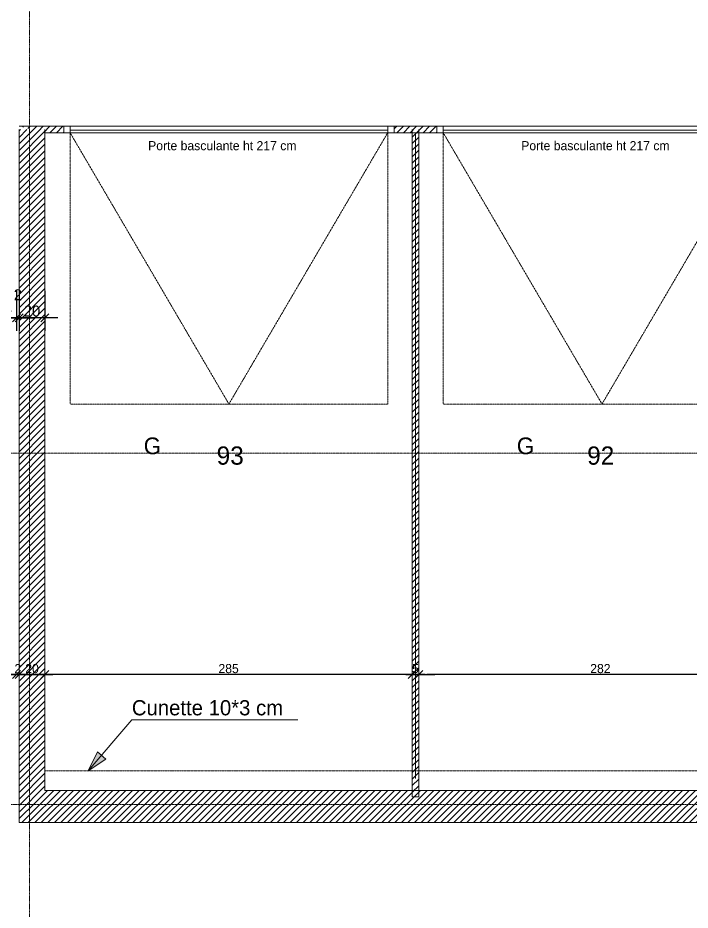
# Model space of a CAD drawing. Header units: centimetres. Extents: x -14085 to 643619, y -47998 to 35592.
# Drawn here: x -7135 to -6614, y 3180 to 3870 of the extents above; entities that cross this region are included whole.
import ezdxf

# ---------------------------------------------------------------- set-up
doc = ezdxf.new("R2010")
doc.units = ezdxf.units.CM
doc.header["$PDMODE"] = 1
doc.header["$PDSIZE"] = -2
for name, pattern in [('ISO-02', [0.75, 0.6, -0.15]), ('Style de ligne -1', [0.41664, 0.20828, -0.20836]), ('Style de ligne -6', [1.04164, 0.625, -0.20828, 0.06943, -0.13893]), ('VW-01', [0.41656, 0.20828, -0.20828])]:
    doc.linetypes.add(name, pattern=pattern)
doc.layers.get('0').update_dxf_attribs({"lineweight": 18, "true_color": 0x848484})
for name, color, linetype, lineweight in [('B GÈnÈral_Hatch', 7, 'Continuous', 5), ('B Général', 7, 'Continuous', 5), ('C ANNOTATIONS-cotation', 7, 'Continuous', 5), ('C ANNOTATIONS-prestations', 7, 'Continuous', 5), ('C ANNOTATIONS-texte', 7, 'Continuous', 5), ('C ANNOTATIONS-texte_Hatch', 7, 'Continuous', 5)]:
    doc.layers.add(name, color=color, linetype=linetype, lineweight=lineweight)
doc.layers.add('C ANNOTATIONS-axes', color=1, linetype='ISO-02', lineweight=13, true_color=0xff0000)
doc.layers.add('C ANNOTATIONS-axes horizontaux', color=1, linetype='VW-01', lineweight=13, true_color=0xff0000)
doc.styles.add('Eurostile', font='')
doc.styles.get('Eurostile').set_extended_font_data('Eurostile')
doc.dimstyles.new('100é', dxfattribs={"dimtxt": 8.470801, "dimasz": 6.232178, "dimexe": 10, "dimexo": 25, "dimgap": 1, "dimtad": 1, "dimdec": 1, "dimtxsty": 'Eurostile', "dimblk": 'VW_SLASH', "dimblk1": 'VW_SLASH', "dimblk2": 'VW_SLASH', "dimcen": 0, "dimdle": 10, "dimazin": 0, "dimtfac": 1, "dimtdec": 1, "dimtix": 1, "dimtmove": 0, "dimatfit": 0, "dimldrblk": 'VW_FILLEDARROW', "dimfxl": 50.8, "dimfxlon": 1, "dimfrac": 2, "dimtolj": 1, "dimarcsym": 0})
pattern_1 = [(45, (-16946.0474, 0), (2.4253472, -2.6458333), [])]

# ---------------------------------------------------------------- blocks, each defined once
blk = doc.blocks.new('Porte basculante ht200cm')
at = {"layer": 'B Général', "color": 7, "linetype": 'Style de ligne -1', "lineweight": 5}
for p, q in [((-123, -2.5), (0, -212.5)), ((0, -212.5), (123, -2.5))]:
    blk.add_line(p, q, dxfattribs=at)
at = {"layer": 'B Général', "color": 7, "linetype": 'Continuous', "lineweight": 5, "flags": 128}
for points in [[(-128, 2.5), (128, 2.5), (128, -2.5), (-128, -2.5)], [(-123, 2.5), (123, 2.5), (123, -0.5), (-123, -0.5)]]:
    blk.add_lwpolyline(points, close=True, dxfattribs=at)
at = {"layer": 'B Général', "flags": 128}
for points in [[(-128, 2.5), (-123, 2.5), (-123, -2.5), (-128, -2.5)], [(123, 2.5), (128, 2.5), (128, -2.5), (123, -2.5)]]:
    blk.add_lwpolyline(points, close=True, dxfattribs=at)
at = {"layer": 'B Général', "color": 7, "linetype": 'Style de ligne -1', "lineweight": 5, "flags": 128}
blk.add_lwpolyline([(-123, -2.5), (123, -2.5), (123, -212.5), (-123, -212.5)], close=True, dxfattribs=at)
at = {"layer": 'B Général', "insert": (-66, -238.42), "char_height": 12.94, "attachment_point": 1, "line_spacing_factor": 0.894142, "style": 'Eurostile'}
blk.add_mtext('G', dxfattribs=at)
at = {"layer": 'C ANNOTATIONS-prestations', "insert": (-62.58, -8.98), "char_height": 7.059, "attachment_point": 1, "line_spacing_factor": 0.894142, "style": 'Eurostile'}
blk.add_mtext('Porte basculante ht 217 cm', dxfattribs=at)
blk = doc.blocks.new('Objet Paramétrique')
at = {"layer": 'B Général', "color": 7, "linetype": 'Continuous', "lineweight": 5}
for p, q in [((0, 0), (0, 500)), ((287, 0), (287, 500)), ((574, 0), (574, 500))]:
    blk.add_line(p, q, dxfattribs=at)
at = {"layer": 'B Général', "color": 7, "extrusion": (0, 0, -1), "char_height": 14.118, "attachment_point": 5, "text_direction": (-1, 0, 0), "line_spacing_factor": 0.894142, "style": 'Eurostile'}
for s, insert in [('92', (143.5, 250)), ('93', (430.5, 250))]:
    blk.add_mtext(s, dxfattribs=dict(at, insert=insert))
blk = doc.blocks.new('axes 2')
at = {"layer": 'B Général', "color": 1, "linetype": 'Style de ligne -6', "lineweight": 13, "flags": 128}
blk.add_lwpolyline([(2211.596, 1361.07), (2211.596, 1277.57), (2154.672, 1228.57), (2154.672, -1373.93)], dxfattribs=at)
at = {"layer": 'C ANNOTATIONS-axes horizontaux', "color": 5, "true_color": 0x0000ff}
for p, q in [((4705, -925.93), (-4705, -925.93)), ((4705, -1197.93), (-4705, -1197.93))]:
    blk.add_line(p, q, dxfattribs=at)
blk = doc.blocks.new('VW_SLASH')
at = {"color": 0, "linetype": 'ByBlock', "lineweight": -2}
blk.add_line((1.6, 0), (-1, 0), dxfattribs=at)
at = {"color": 0, "lineweight": 20, "flags": 128}
blk.add_lwpolyline([(0.5, 0.5), (-0.5, -0.5)], dxfattribs=at)
blk = doc.blocks.new('*D415')
at = {"layer": 'C ANNOTATIONS-cotation', "color": 0, "linetype": 'Continuous', "lineweight": -2, "transparency": 16777216}
for p, q in [((-7155.56, 3654.61), (-7155.56, 3628)), ((-7135.56, 3659), (-7135.56, 3628)), ((-7141.8, 3638), (-7149.33, 3638))]:
    blk.add_line(p, q, dxfattribs=at)
at = {"layer": 'Defpoints', "color": 0, "linetype": 'Continuous', "lineweight": 0, "transparency": 16777216}
for p in [(-7135.56, 3684), (-7155.56, 3679.61), (-7155.56, 3638)]:
    blk.add_point(p, dxfattribs=at)
at = {"layer": 'C ANNOTATIONS-cotation', "color": 0, "linetype": 'Continuous', "lineweight": -2, "transparency": 16777216, "xscale": 6.232177734375, "yscale": 6.232177734375, "zscale": 6.232177734375, "rotation": 180}
blk.add_blockref('VW_SLASH', (-7155.56, 3638), dxfattribs=at)
at = {"layer": 'C ANNOTATIONS-cotation', "color": 0, "linetype": 'Continuous', "lineweight": -2, "transparency": 16777216, "xscale": 6.232177734375, "yscale": 6.232177734375, "zscale": 6.232177734375}
blk.add_blockref('VW_SLASH', (-7135.56, 3638), dxfattribs=at)
at = {"layer": 'C ANNOTATIONS-cotation', "color": 0, "linetype": 'Continuous', "lineweight": 5, "transparency": 16777216, "insert": (-7145.56, 3643.24), "char_height": 8.471, "attachment_point": 5, "style": 'Eurostile'}
blk.add_mtext('\\A1;20', dxfattribs=at)
blk = doc.blocks.new('VW_FILLEDARROW')
at = {"linetype": 'Continuous', "lineweight": 0}
blk.add_hatch(color=0, dxfattribs=at).paths.add_polyline_path([(-1.6, 0.43), (0, 0), (-1.6, -0.43)])
at = {"color": 0, "lineweight": 5, "flags": 128}
blk.add_lwpolyline([(-1.6, 0.43), (0, 0), (-1.6, -0.43)], close=True, dxfattribs=at)
blk = doc.blocks.new('*D416')
at = {"layer": 'C ANNOTATIONS-cotation', "color": 0, "linetype": 'Continuous', "lineweight": -2, "transparency": 16777216}
for p, q in [((-7135.56, 3659), (-7135.56, 3628)), ((-7133.56, 3659), (-7133.56, 3628)), ((-7141.8, 3638), (-7148.03, 3638)), ((-7133.56, 3638), (-7135.56, 3638)), ((-7127.33, 3638), (-7121.1, 3638))]:
    blk.add_line(p, q, dxfattribs=at)
at = {"layer": 'Defpoints', "color": 0, "linetype": 'Continuous', "lineweight": 0, "transparency": 16777216}
for p in [(-7135.56, 3684), (-7133.56, 3684), (-7135.56, 3638)]:
    blk.add_point(p, dxfattribs=at)
at = {"layer": 'C ANNOTATIONS-cotation', "color": 0, "linetype": 'Continuous', "lineweight": -2, "transparency": 16777216, "xscale": 6.232177734375, "yscale": 6.232177734375, "zscale": 6.232177734375, "rotation": 180}
blk.add_blockref('VW_SLASH', (-7133.56, 3638), dxfattribs=at)
at = {"layer": 'C ANNOTATIONS-cotation', "color": 0, "linetype": 'Continuous', "lineweight": -2, "transparency": 16777216, "xscale": 6.232177734375, "yscale": 6.232177734375, "zscale": 6.232177734375}
blk.add_blockref('VW_SLASH', (-7135.56, 3638), dxfattribs=at)
at = {"layer": 'C ANNOTATIONS-cotation', "color": 0, "linetype": 'Continuous', "lineweight": 5, "transparency": 16777216, "insert": (-7134.56, 3655.93), "char_height": 8.471, "attachment_point": 5, "style": 'Eurostile'}
blk.add_mtext('\\A1;2', dxfattribs=at)
blk = doc.blocks.new('*D417')
at = {"layer": 'C ANNOTATIONS-cotation', "color": 0, "linetype": 'Continuous', "lineweight": -2, "transparency": 16777216}
for p, q in [((-7133.56, 3659), (-7133.56, 3628)), ((-7113.56, 3659), (-7113.56, 3628)), ((-7119.8, 3638), (-7127.33, 3638))]:
    blk.add_line(p, q, dxfattribs=at)
at = {"layer": 'Defpoints', "color": 0, "linetype": 'Continuous', "lineweight": 0, "transparency": 16777216}
for p in [(-7133.56, 3684), (-7113.56, 3684), (-7133.56, 3638)]:
    blk.add_point(p, dxfattribs=at)
at = {"layer": 'C ANNOTATIONS-cotation', "color": 0, "linetype": 'Continuous', "lineweight": -2, "transparency": 16777216, "xscale": 6.232177734375, "yscale": 6.232177734375, "zscale": 6.232177734375, "rotation": 180}
blk.add_blockref('VW_SLASH', (-7133.56, 3638), dxfattribs=at)
at = {"layer": 'C ANNOTATIONS-cotation', "color": 0, "linetype": 'Continuous', "lineweight": -2, "transparency": 16777216, "xscale": 6.232177734375, "yscale": 6.232177734375, "zscale": 6.232177734375}
blk.add_blockref('VW_SLASH', (-7113.56, 3638), dxfattribs=at)
at = {"layer": 'C ANNOTATIONS-cotation', "color": 0, "linetype": 'Continuous', "lineweight": 5, "transparency": 16777216, "insert": (-7123.56, 3643.24), "char_height": 8.471, "attachment_point": 5, "style": 'Eurostile'}
blk.add_mtext('\\A1;20', dxfattribs=at)
blk = doc.blocks.new('Groupe-123-1')
at = {"layer": 'C ANNOTATIONS-texte_Hatch', "linetype": 'Continuous', "lineweight": 0}
blk.add_hatch(color=7, dxfattribs=at).paths.add_polyline_path([(9879.63, 3296.47), (9866, 3287.28), (9873.2, 3302.05)])
at = {"layer": 'C ANNOTATIONS-texte', "flags": 128}
blk.add_lwpolyline([(9866, 3287.28), (9899.8, 3326.83), (10028.5, 3326.83)], dxfattribs=at)
at = {"layer": 'C ANNOTATIONS-texte', "lineweight": 5, "flags": 128}
blk.add_lwpolyline([(9879.63, 3296.47), (9866, 3287.28), (9873.2, 3302.05)], close=True, dxfattribs=at)
at = {"layer": 'C ANNOTATIONS-texte', "color": 7, "insert": (9899.8, 3342.12), "char_height": 11.765, "attachment_point": 1, "rotation": 359.99999, "line_spacing_factor": 0.894142, "style": 'Eurostile'}
blk.add_mtext('Cunette 10*3 cm', dxfattribs=at)
blk = doc.blocks.new('*D461')
at = {"layer": 'C ANNOTATIONS-cotation', "color": 0, "linetype": 'Continuous', "lineweight": -2, "transparency": 16777216}
blk.add_line((-7141.8, 3362), (-7154.33, 3362), dxfattribs=at)
at = {"layer": 'Defpoints', "color": 0, "linetype": 'Continuous', "lineweight": 0, "transparency": 16777216}
for p in [(-7160.56, 3362), (-7135.56, 3354.4), (-7160.56, 3338)]:
    blk.add_point(p, dxfattribs=at)
at = {"layer": 'C ANNOTATIONS-cotation', "color": 0, "linetype": 'Continuous', "lineweight": -2, "transparency": 16777216, "xscale": 6.232177734375, "yscale": 6.232177734375, "zscale": 6.232177734375, "rotation": 180}
blk.add_blockref('VW_SLASH', (-7160.56, 3362), dxfattribs=at)
at = {"layer": 'C ANNOTATIONS-cotation', "color": 0, "linetype": 'Continuous', "lineweight": -2, "transparency": 16777216, "xscale": 6.232177734375, "yscale": 6.232177734375, "zscale": 6.232177734375}
blk.add_blockref('VW_SLASH', (-7135.56, 3362), dxfattribs=at)
at = {"layer": 'C ANNOTATIONS-cotation', "color": 0, "linetype": 'Continuous', "lineweight": 5, "transparency": 16777216, "insert": (-7148.06, 3366.53), "char_height": 7.059, "attachment_point": 5, "style": 'Eurostile'}
blk.add_mtext('\\A1;25', dxfattribs=at)
blk = doc.blocks.new('*D462')
at = {"layer": 'C ANNOTATIONS-cotation', "color": 0, "linetype": 'Continuous', "lineweight": -2, "transparency": 16777216}
for p, q in [((-7141.8, 3362), (-7148.03, 3362)), ((-7133.56, 3362), (-7135.56, 3362)), ((-7127.33, 3362), (-7121.1, 3362))]:
    blk.add_line(p, q, dxfattribs=at)
at = {"layer": 'Defpoints', "color": 0, "linetype": 'Continuous', "lineweight": 0, "transparency": 16777216}
for p in [(-7133.56, 3374.43), (-7135.56, 3362), (-7135.56, 3354.4)]:
    blk.add_point(p, dxfattribs=at)
at = {"layer": 'C ANNOTATIONS-cotation', "color": 0, "linetype": 'Continuous', "lineweight": -2, "transparency": 16777216, "xscale": 6.232177734375, "yscale": 6.232177734375, "zscale": 6.232177734375, "rotation": 180}
blk.add_blockref('VW_SLASH', (-7133.56, 3362), dxfattribs=at)
at = {"layer": 'C ANNOTATIONS-cotation', "color": 0, "linetype": 'Continuous', "lineweight": -2, "transparency": 16777216, "xscale": 6.232177734375, "yscale": 6.232177734375, "zscale": 6.232177734375}
blk.add_blockref('VW_SLASH', (-7135.56, 3362), dxfattribs=at)
at = {"layer": 'C ANNOTATIONS-cotation', "color": 0, "linetype": 'Continuous', "lineweight": 5, "transparency": 16777216, "insert": (-7134.56, 3366.53), "char_height": 7.059, "attachment_point": 5, "style": 'Eurostile'}
blk.add_mtext('\\A1;2', dxfattribs=at)
blk = doc.blocks.new('*D463')
at = {"layer": 'C ANNOTATIONS-cotation', "color": 0, "linetype": 'Continuous', "lineweight": -2, "transparency": 16777216}
blk.add_line((-7119.8, 3362), (-7127.33, 3362), dxfattribs=at)
at = {"layer": 'Defpoints', "color": 0, "linetype": 'Continuous', "lineweight": 0, "transparency": 16777216}
for p in [(-7133.56, 3374.43), (-7133.56, 3362), (-7113.56, 3352.43)]:
    blk.add_point(p, dxfattribs=at)
at = {"layer": 'C ANNOTATIONS-cotation', "color": 0, "linetype": 'Continuous', "lineweight": -2, "transparency": 16777216, "xscale": 6.232177734375, "yscale": 6.232177734375, "zscale": 6.232177734375, "rotation": 180}
blk.add_blockref('VW_SLASH', (-7133.56, 3362), dxfattribs=at)
at = {"layer": 'C ANNOTATIONS-cotation', "color": 0, "linetype": 'Continuous', "lineweight": -2, "transparency": 16777216, "xscale": 6.232177734375, "yscale": 6.232177734375, "zscale": 6.232177734375}
blk.add_blockref('VW_SLASH', (-7113.56, 3362), dxfattribs=at)
at = {"layer": 'C ANNOTATIONS-cotation', "color": 0, "linetype": 'Continuous', "lineweight": 5, "transparency": 16777216, "insert": (-7123.56, 3366.53), "char_height": 7.059, "attachment_point": 5, "style": 'Eurostile'}
blk.add_mtext('\\A1;20', dxfattribs=at)
blk = doc.blocks.new('*D464')
at = {"layer": 'C ANNOTATIONS-cotation', "color": 0, "linetype": 'Continuous', "lineweight": -2, "transparency": 16777216}
blk.add_line((-6835.3, 3362), (-7107.33, 3362), dxfattribs=at)
at = {"layer": 'Defpoints', "color": 0, "linetype": 'Continuous', "lineweight": 0, "transparency": 16777216}
for p in [(-7113.56, 3362), (-7113.56, 3352.43), (-6829.06, 3352.43)]:
    blk.add_point(p, dxfattribs=at)
at = {"layer": 'C ANNOTATIONS-cotation', "color": 0, "linetype": 'Continuous', "lineweight": -2, "transparency": 16777216, "xscale": 6.232177734375, "yscale": 6.232177734375, "zscale": 6.232177734375, "rotation": 180}
blk.add_blockref('VW_SLASH', (-7113.56, 3362), dxfattribs=at)
at = {"layer": 'C ANNOTATIONS-cotation', "color": 0, "linetype": 'Continuous', "lineweight": -2, "transparency": 16777216, "xscale": 6.232177734375, "yscale": 6.232177734375, "zscale": 6.232177734375}
blk.add_blockref('VW_SLASH', (-6829.06, 3362), dxfattribs=at)
at = {"layer": 'C ANNOTATIONS-cotation', "color": 0, "linetype": 'Continuous', "lineweight": 5, "transparency": 16777216, "insert": (-6971.31, 3366.53), "char_height": 7.059, "attachment_point": 5, "style": 'Eurostile'}
blk.add_mtext('\\A1;285', dxfattribs=at)
blk = doc.blocks.new('*D465')
at = {"layer": 'C ANNOTATIONS-cotation', "color": 0, "linetype": 'Continuous', "lineweight": -2, "transparency": 16777216}
for p, q in [((-6835.3, 3362), (-6841.53, 3362)), ((-6824.06, 3362), (-6829.06, 3362)), ((-6817.83, 3362), (-6811.6, 3362))]:
    blk.add_line(p, q, dxfattribs=at)
at = {"layer": 'Defpoints', "color": 0, "linetype": 'Continuous', "lineweight": 0, "transparency": 16777216}
for p in [(-6829.06, 3362), (-6829.06, 3352.43), (-6824.06, 3343.77)]:
    blk.add_point(p, dxfattribs=at)
at = {"layer": 'C ANNOTATIONS-cotation', "color": 0, "linetype": 'Continuous', "lineweight": -2, "transparency": 16777216, "xscale": 6.232177734375, "yscale": 6.232177734375, "zscale": 6.232177734375}
blk.add_blockref('VW_SLASH', (-6829.06, 3362), dxfattribs=at)
at = {"layer": 'C ANNOTATIONS-cotation', "color": 0, "linetype": 'Continuous', "lineweight": -2, "transparency": 16777216, "xscale": 6.232177734375, "yscale": 6.232177734375, "zscale": 6.232177734375, "rotation": 180}
blk.add_blockref('VW_SLASH', (-6824.06, 3362), dxfattribs=at)
at = {"layer": 'C ANNOTATIONS-cotation', "color": 0, "linetype": 'Continuous', "lineweight": 5, "transparency": 16777216, "insert": (-6826.56, 3366.53), "char_height": 7.059, "attachment_point": 5, "style": 'Eurostile'}
blk.add_mtext('\\A1;5', dxfattribs=at)
blk = doc.blocks.new('*D466')
at = {"layer": 'C ANNOTATIONS-cotation', "color": 0, "linetype": 'Continuous', "lineweight": -2, "transparency": 16777216}
blk.add_line((-6548.8, 3362), (-6817.83, 3362), dxfattribs=at)
at = {"layer": 'Defpoints', "color": 0, "linetype": 'Continuous', "lineweight": 0, "transparency": 16777216}
for p in [(-6824.06, 3362), (-6542.56, 3357.8), (-6824.06, 3343.77)]:
    blk.add_point(p, dxfattribs=at)
at = {"layer": 'C ANNOTATIONS-cotation', "color": 0, "linetype": 'Continuous', "lineweight": -2, "transparency": 16777216, "xscale": 6.232177734375, "yscale": 6.232177734375, "zscale": 6.232177734375, "rotation": 180}
blk.add_blockref('VW_SLASH', (-6824.06, 3362), dxfattribs=at)
at = {"layer": 'C ANNOTATIONS-cotation', "color": 0, "linetype": 'Continuous', "lineweight": -2, "transparency": 16777216, "xscale": 6.232177734375, "yscale": 6.232177734375, "zscale": 6.232177734375}
blk.add_blockref('VW_SLASH', (-6542.56, 3362), dxfattribs=at)
at = {"layer": 'C ANNOTATIONS-cotation', "color": 0, "linetype": 'Continuous', "lineweight": 5, "transparency": 16777216, "insert": (-6683.31, 3366.53), "char_height": 7.059, "attachment_point": 5, "style": 'Eurostile'}
blk.add_mtext('\\A1;282', dxfattribs=at)

msp = doc.modelspace()

# ---------------------------------------------------------------- hatches: boundary and pattern name
at = {"layer": 'B GÈnÈral_Hatch', "linetype": 'Continuous', "lineweight": 5}
h = msp.add_hatch(dxfattribs=at)
h.set_pattern_fill('50_BETON', style=0, pattern_type=2)
h.set_pattern_definition(pattern_1)
h.paths.add_polyline_path([(-7099.06, 3786.35), (-7133.56, 3786.35), (-7113.56, 3781.35), (-7099.06, 3781.35)])
h = msp.add_hatch(dxfattribs=at)
h.set_pattern_fill('50_BETON', style=0, pattern_type=2)
h.set_pattern_definition(pattern_1)
h.paths.add_polyline_path([(-6843.06, 3786.35), (-6843.06, 3781.35), (-6810.06, 3781.35), (-6810.06, 3786.35)])
h = msp.add_hatch(dxfattribs=at)
h.set_pattern_fill('50_BETON', style=0, pattern_type=2)
h.set_pattern_definition(pattern_1)
h.paths.add_polyline_path([(-7133.56, 3247.29), (-7113.56, 3272.29), (-7113.56, 3783.85), (-7133.56, 3783.85)])
h = msp.add_hatch(dxfattribs=at)
h.set_pattern_fill('50_BETON', style=0, pattern_type=2)
h.set_pattern_definition(pattern_1)
h.paths.add_polyline_path([(-6829.06, 3267.29), (-6824.06, 3267.29), (-6824.06, 3783.85), (-6829.06, 3783.85)])
h = msp.add_hatch(dxfattribs=at)
h.set_pattern_fill('50_BETON', style=0, pattern_type=2)
h.set_pattern_definition(pattern_1)
h.paths.add_polyline_path([(-6122.66, 3247.29), (-6122.66, 3272.29), (-7113.56, 3272.29), (-7133.56, 3247.29)])

# ---------------------------------------------------------------- linework, layer by layer
at = {"layer": 'B Général', "color": 7, "linetype": 'Continuous', "lineweight": 18}
for p, q in [((-7133.56, 3786.35), (-7099.06, 3786.35)), ((-6843.06, 3786.35), (-6810.06, 3786.35)), ((-7133.56, 3783.85), (-7133.56, 3247.29)), ((-7113.56, 3783.85), (-7113.56, 3272.29)), ((-7113.56, 3781.35), (-7099.06, 3781.35)), ((-6843.06, 3781.35), (-6810.06, 3781.35)), ((-6829.06, 3267.29), (-6829.06, 3783.85)), ((-6824.06, 3267.29), (-6824.06, 3783.85)), ((-7113.56, 3272.29), (-6542.56, 3272.29)), ((-7133.56, 3247.29), (-6122.66, 3247.29))]:
    msp.add_line(p, q, dxfattribs=at)
at = {"layer": 'B Général', "color": 7, "linetype": 'Continuous', "lineweight": 5}
for p, q in [((-7133.56, 3786.35), (-7099.06, 3786.35)), ((-7099.06, 3781.35), (-7099.06, 3786.35)), ((-6843.06, 3786.35), (-6810.06, 3786.35)), ((-6843.06, 3781.35), (-6843.06, 3786.35)), ((-6810.06, 3781.35), (-6810.06, 3786.35)), ((-7133.56, 3783.85), (-7133.56, 3247.29)), ((-7113.56, 3783.85), (-7113.56, 3272.29)), ((-7113.56, 3781.35), (-7099.06, 3781.35)), ((-6843.06, 3781.35), (-6810.06, 3781.35)), ((-6829.06, 3267.29), (-6829.06, 3783.85)), ((-6824.06, 3267.29), (-6824.06, 3783.85)), ((-7113.56, 3272.29), (-6542.56, 3272.29)), ((-6824.06, 3267.29), (-6829.06, 3267.29)), ((-7133.56, 3247.29), (-6122.66, 3247.29))]:
    msp.add_line(p, q, dxfattribs=at)
at = {"layer": 'B Général', "color": 250, "linetype": 'VW-01', "lineweight": 18, "true_color": 0x444444}
msp.add_line((-7113.56, 3287.28), (-6262.66, 3287.28), dxfattribs=at)

# ---------------------------------------------------------------- block references
at = {"layer": 'B Général', "color": 7}
for p in [(-6971.06, 3783.85), (-6682.06, 3783.85)]:
    msp.add_blockref('Porte basculante ht200cm', p, dxfattribs=at)
at = {"layer": 'B Général', "color": 7, "xscale": -1}
msp.add_blockref('Objet Paramétrique', (-6539.56, 3281.35), dxfattribs=at)
at = {"layer": 'C ANNOTATIONS-axes', "color": 7}
msp.add_blockref('axes 2', (-9280.23, 4459.32), dxfattribs=at)
at = {"layer": 'C ANNOTATIONS-texte', "color": 7}
msp.add_blockref('Groupe-123-1', (-16946.05, 0), dxfattribs=at)

# ---------------------------------------------------------------- dimensions: what is measured, and where the dimension line sits
at = {"layer": 'C ANNOTATIONS-cotation', "color": 7, "linetype": 'Continuous', "lineweight": 5}
for base, p1, p2, override, picture, middle in [((-7155.56, 3638), (-7135.56, 3684), (-7155.56, 3679.61), {"dimtxt": 8.470801, "dimdec": 0, "dimpost": '<>', "dimtxsty": 'Eurostile', "dimtmove": 2}, '*D415', (-7145.56, 3643.24)), ((-7135.56, 3638), (-7133.56, 3684), (-7135.56, 3684), {"dimtxt": 8.470801, "dimgap": 13.69873, "dimdec": 0, "dimpost": '<>', "dimtxsty": 'Eurostile', "dimtmove": 2}, '*D416', (-7134.56, 3655.93)), ((-7133.56, 3638), (-7113.56, 3684), (-7133.56, 3684), {"dimtxt": 8.470801, "dimdec": 0, "dimpost": '<>', "dimtxsty": 'Eurostile', "dimtmove": 2}, '*D417', (-7123.56, 3643.24)), ((-7160.56, 3362), (-7135.56, 3354.4), (-7160.56, 3338), {"dimtxt": 7.059001, "dimdec": 0, "dimpost": '<>', "dimtxsty": 'Eurostile', "dimse1": 1, "dimse2": 1, "dimtmove": 2}, '*D461', (-7148.06, 3366.53)), ((-7135.56, 3362), (-7133.56, 3374.43), (-7135.56, 3354.4), {"dimtxt": 7.059001, "dimdec": 0, "dimpost": '<>', "dimtxsty": 'Eurostile', "dimse1": 1, "dimse2": 1, "dimtmove": 2}, '*D462', (-7134.56, 3366.53)), ((-7133.56, 3362), (-7113.56, 3352.43), (-7133.56, 3374.43), {"dimtxt": 7.059001, "dimdec": 0, "dimpost": '<>', "dimtxsty": 'Eurostile', "dimse1": 1, "dimse2": 1, "dimtmove": 2}, '*D463', (-7123.56, 3366.53)), ((-7113.5632376, 3362), (-6829.0632376, 3352.43375673), (-7113.5632376, 3352.43375673), {"dimtxt": 7.059001, "dimdec": 0, "dimpost": '<>', "dimtxsty": 'Eurostile', "dimse1": 1, "dimse2": 1, "dimtmove": 2}, '*D464', (-6971.3132376, 3366.52950033)), ((-6829.06, 3362), (-6824.06, 3343.77), (-6829.06, 3352.43), {"dimtxt": 7.059001, "dimdec": 0, "dimpost": '<>', "dimtxsty": 'Eurostile', "dimse1": 1, "dimse2": 1, "dimtmove": 2}, '*D465', (-6826.56, 3366.53)), ((-6824.0632376, 3362), (-6542.5632376, 3357.80384759), (-6824.0632376, 3343.77350269), {"dimtxt": 7.059001, "dimdec": 0, "dimpost": '<>', "dimtxsty": 'Eurostile', "dimse1": 1, "dimse2": 1, "dimtmove": 2}, '*D466', (-6683.3132376, 3366.52950033))]:
    dim = msp.add_linear_dim(base=base, p1=p1, p2=p2, dimstyle='100é', override=override, dxfattribs=at)
    dim.commit()
    dim.dimension.update_dxf_attribs({"geometry": picture, "text_midpoint": middle})

doc.saveas('drawing.dxf')
